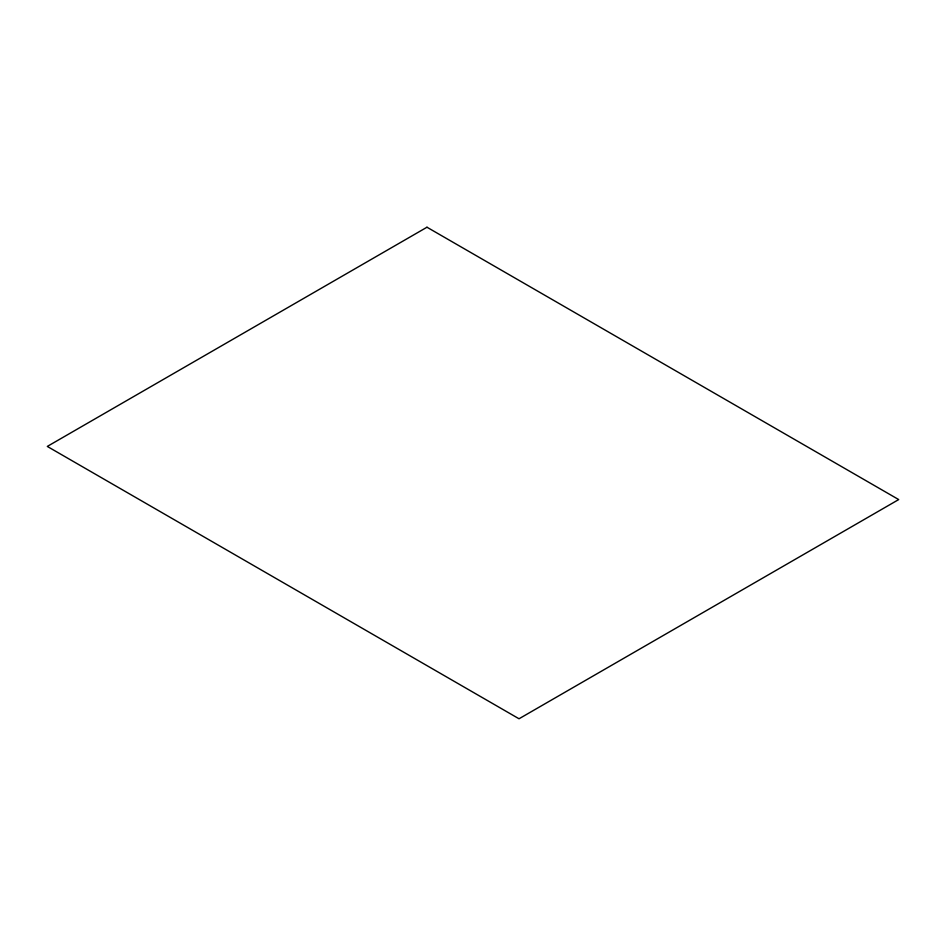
<?xml version="1.0" encoding="UTF-8"?>
<svg xmlns="http://www.w3.org/2000/svg" width="946" height="946" viewBox="0 0 946 946"><rect width="100%" height="100%" fill="white"/><g stroke="black" fill="none" stroke-linecap="round" stroke-linejoin="round"><path stroke-width="1.42" d="M426.977 227.229L47.3 446.429L519.023 718.771L898.7 499.571L426.977 227.229"/></g></svg>
